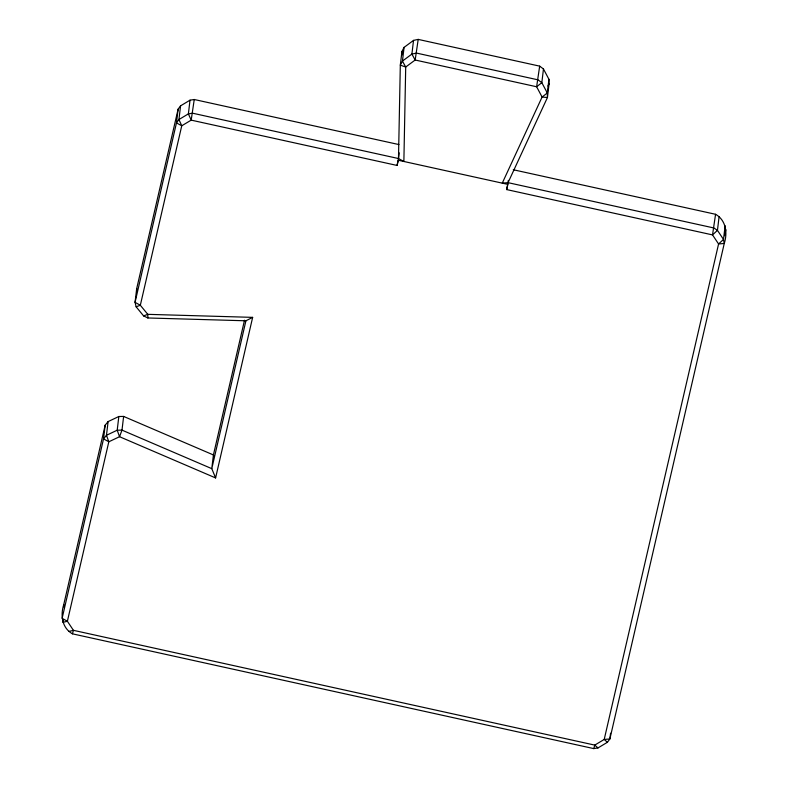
<?xml version="1.0" encoding="UTF-8"?>
<svg xmlns="http://www.w3.org/2000/svg" width="788" height="788" viewBox="0 0 788 788"><rect width="100%" height="100%" fill="white"/><g stroke="black" fill="none" stroke-linecap="round" stroke-linejoin="round"><path stroke-width="1.18" d="M118.83 416.507L117.205 430.209L119.54 436.71L215.597 477.922L252.653 317.367L245.915 320.795L147.888 317.968L147.789 314.343L140.323 305.251L181.752 125.784L191.198 120.131L397.083 165.45L398.492 158.536L400.314 65.148L401.949 51.447L404.077 47.379L413.533 40.375L418.201 39.4L539.672 66.143L543.464 68.98L548.931 79.263L549.069 83.833L547.433 97.535L508.043 182.658L506.645 189.573L712.529 234.903L718.577 243.975L604.209 739.449L594.763 745.103L593.758 748.6L72.437 633.828C61.986 627.977 60.312 615.211 63.739 604.642L105.168 425.175L108.104 421.59L118.83 416.507L123.627 416.428L213.42 454.952L214.297 456.173M401.87 55.13L401.949 51.447M63.138 620.097L62.863 622.382L67.384 621.259L108.813 441.792L106.469 435.291L108.104 421.59M105.168 425.175L103.533 438.877L62.114 618.344L67.384 621.259L73.432 630.331L594.763 745.103L597.984 747.93L607.43 742.266L609.882 738.947L724.261 243.462C727.688 232.893 726.014 220.128 715.563 214.287L513.274 169.745M398.925 144.568L194.242 99.505L190.016 100.174L180.57 105.838L178.118 109.168L136.688 288.635L135.053 302.336L136.127 306.798L143.583 315.889L147.888 317.968M123.627 416.428L121.992 430.13L119.54 436.71L108.813 441.792L103.533 438.877L106.469 435.291L117.205 430.209L121.992 430.13L211.785 468.653L215.597 477.922M178.118 109.168L176.482 122.869L135.053 302.336L140.323 305.251L136.127 306.798M180.57 105.838L178.935 119.54L176.482 122.869L181.752 125.784L178.935 119.54L188.381 113.876L192.607 113.206L398.492 158.536L403.87 161.481L405.712 67.019L402.441 61.08L404.077 47.379M190.016 100.174L188.381 113.876L191.198 120.131L194.242 99.505M398.492 158.536L399.171 152.823M413.533 40.375L411.897 54.076L415.168 60.016L536.628 86.759L542.095 97.042L502.261 183.141L508.043 182.658L713.938 227.988L717.454 230.362L723.502 239.434L724.261 243.462L718.577 243.975L723.502 239.434L725.137 225.732M418.201 39.4L415.168 60.016L405.712 67.019L400.314 65.148L402.441 61.08L411.897 54.076L416.576 53.101L538.037 79.844L541.829 82.681L547.296 92.964L547.433 97.535L542.095 97.042L547.296 92.964L548.931 79.263M508.043 182.658L508.319 180.373M539.672 66.143L536.628 86.759L541.829 82.681L543.464 68.98M610.562 733.234L609.882 738.947L604.209 739.449L607.43 742.266M715.563 214.287L712.529 234.903L717.454 230.362L719.089 216.661M244.516 320.214L213.42 454.952L211.785 468.653L245.915 320.795M397.083 165.45L398.285 160.25L507.846 184.372L506.645 189.573M724.507 235.75L725.886 229.761M72.437 633.828L73.432 630.331L68.911 631.444M548.044 86.05L549.069 83.833M143.583 315.889L147.789 314.343L252.653 317.367M593.758 748.6L597.984 747.93M136.688 288.635L137.22 290.87M63.739 604.642L64.311 607.666"/></g></svg>
